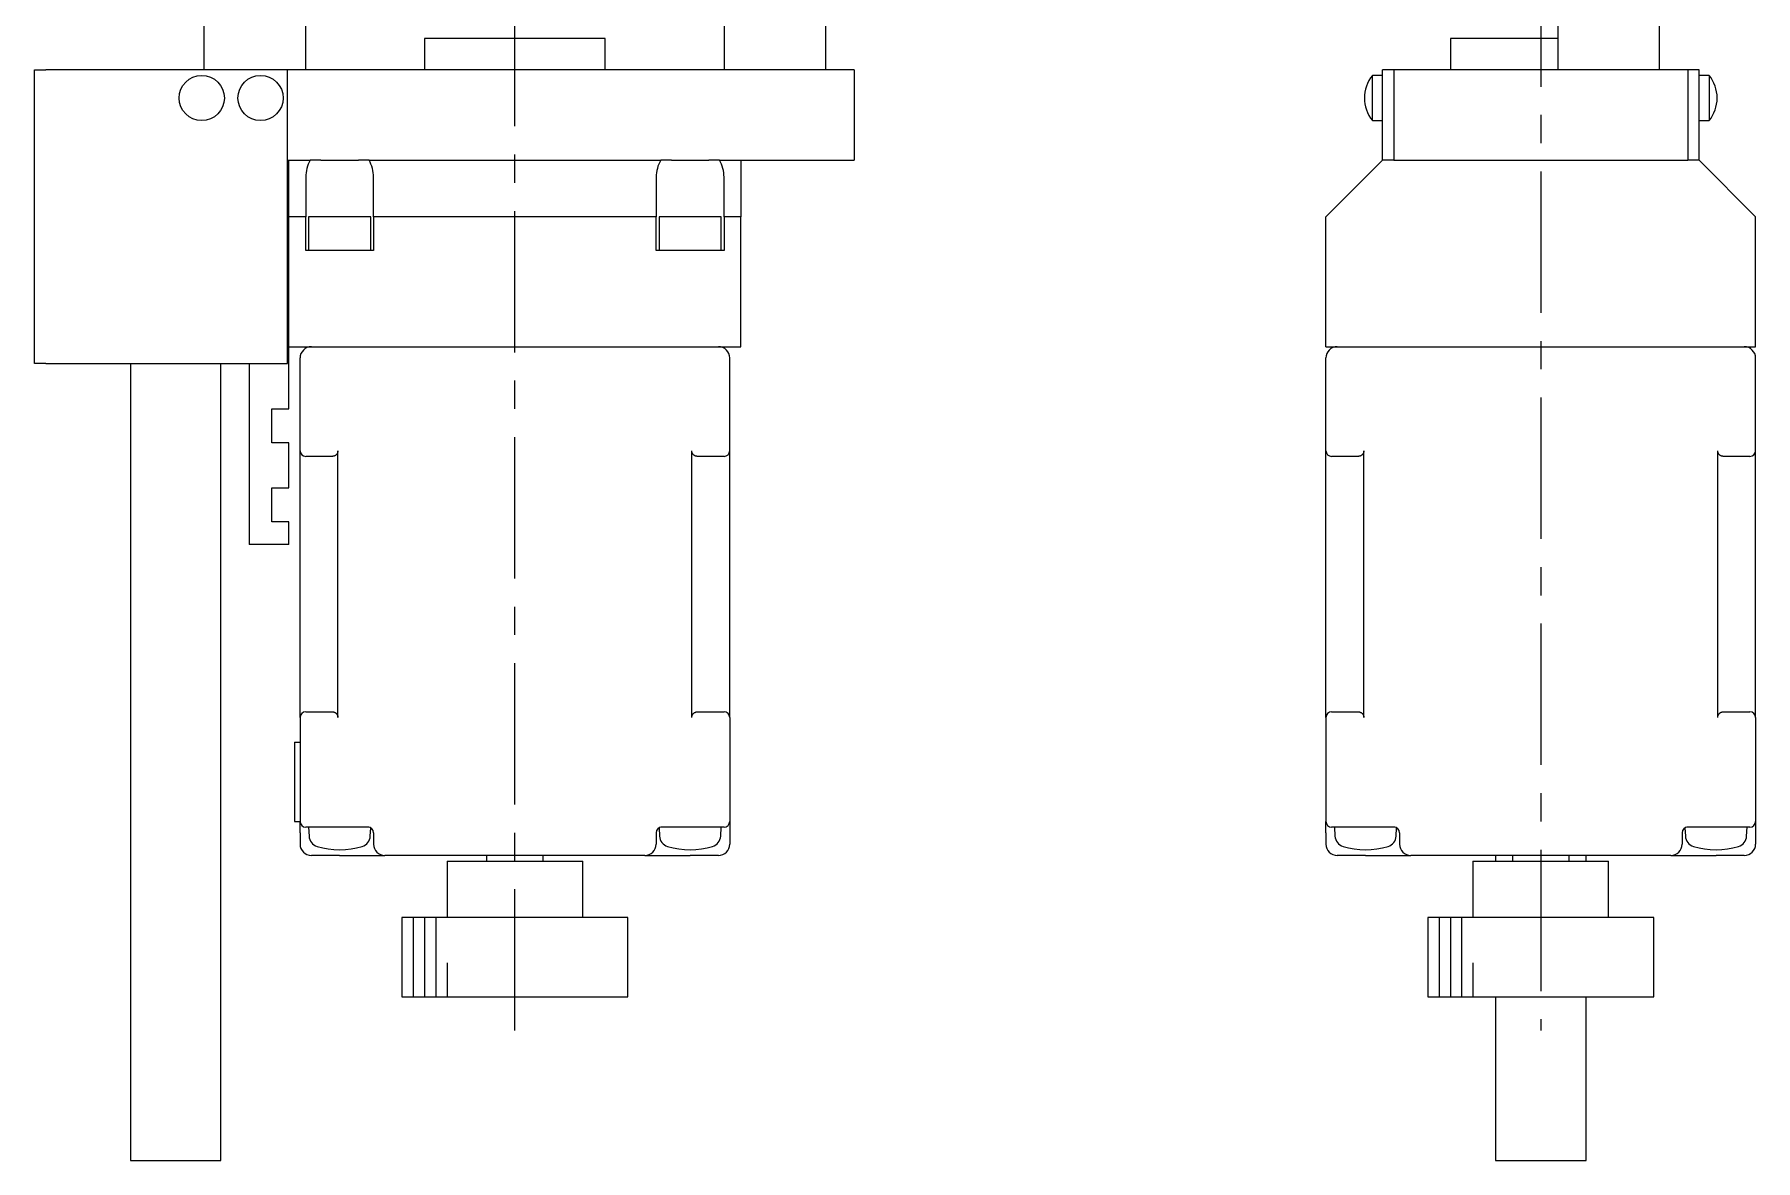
# Model space of a CAD drawing. Extents: x 118 to 837, y 27 to 540.
# Drawn here: x 318.7 to 471, y 240.2 to 339.8 of the extents above; entities that cross this region are included whole.
import ezdxf

# ---------------------------------------------------------------- set-up
doc = ezdxf.new("R2010")
doc.units = 0
doc.header["$LTSCALE"] = 10
doc.linetypes.add('CENTER', pattern=[2, 1.25, -0.25, 0.25, -0.25])
for name, color, linetype in [('1', 7, 'CONTINUOUS'), ('11', 7, 'CONTINUOUS'), ('2', 7, 'CONTINUOUS')]:
    doc.layers.add(name, color=color, linetype=linetype)

msp = doc.modelspace()

# ---------------------------------------------------------------- linework, layer by layer
at = {"layer": '1', "color": 7, "linetype": 'CONTINUOUS'}
for p, q in [((453.5, 361.199999), (453.5, 336.699999)), ((462.5, 336.699999), (462.5, 361.199999)), ((333.749999, 359.210728), (333.749999, 336.699999)), ((342.749999, 336.699999), (342.749999, 359.307323)), ((379.749999, 359.307323), (379.749999, 336.699999)), ((388.749999, 336.699999), (388.749999, 359.210728)), ((361.249999, 339.449999), (353.249999, 339.449999)), ((353.249999, 339.449999), (353.249999, 336.699999)), ((369.249999, 339.449999), (361.249999, 339.449999)), ((369.249999, 336.699999), (369.249999, 339.449999)), ((453.5, 339.449999), (444, 339.449999)), ((444, 339.449999), (444, 336.699999)), ((318.749999, 310.699999), (318.749999, 336.699999)), ((318.749999, 336.699999), (319.749999, 336.699999)), ((341.149999, 336.699999), (319.749999, 336.699999)), ((341.149999, 310.699999), (341.149999, 336.699999)), ((391.249999, 336.699999), (341.149999, 336.699999)), ((391.249999, 336.699999), (391.249999, 328.699999)), ((439, 336.699999), (438, 336.699999)), ((438, 328.699999), (438, 336.699999)), ((439, 336.699999), (439, 328.699999)), ((465, 336.699999), (439, 336.699999)), ((465, 336.699999), (465, 328.699999)), ((466, 336.699999), (465, 336.699999)), ((466, 328.699999), (466, 336.699999)), ((438, 336.199999), (437.102001, 336.199999)), ((437.102001, 332.200002), (437.102001, 336.199999)), ((466.897999, 336.199999), (466, 336.199999)), ((466.897999, 336.199999), (466.897999, 332.20011)), ((437.102001, 332.199999), (438, 332.199999)), ((466, 332.199999), (466.897999, 332.199999)), ((341.149999, 328.699999), (341.249999, 328.699999)), ((341.249999, 328.699999), (343.151923, 328.699999)), ((341.249999, 323.699999), (341.249999, 328.699999)), ((344.091687, 328.699999), (343.151923, 328.699999)), ((344.091687, 328.699999), (347.408311, 328.699999)), ((348.348075, 328.699999), (347.408311, 328.699999)), ((348.348075, 328.699999), (374.151923, 328.699999)), ((375.091687, 328.699999), (374.151923, 328.699999)), ((375.091687, 328.699999), (378.408311, 328.699999)), ((379.348075, 328.699999), (378.408311, 328.699999)), ((379.348075, 328.699999), (381.249999, 328.699999)), ((381.249999, 328.699999), (381.249999, 323.699999)), ((381.249999, 328.699999), (391.249999, 328.699999)), ((438, 328.699999), (433, 323.699999)), ((439, 328.699999), (438, 328.699999)), ((439, 328.699999), (465, 328.699999)), ((466, 328.699999), (465, 328.699999)), ((471, 323.699999), (466, 328.699999)), ((342.749999, 327.199999), (342.749999, 323.699999)), ((348.749999, 323.699999), (348.749999, 327.199999)), ((373.749999, 327.199999), (373.749999, 323.699999)), ((379.749999, 323.699999), (379.749999, 327.199999)), ((341.249999, 312.199999), (341.249999, 323.699999)), ((342.749999, 323.699999), (341.249999, 323.699999)), ((342.749999, 320.699999), (342.749999, 323.699999)), ((345.749999, 323.699999), (342.999999, 323.699999)), ((348.499999, 323.699999), (342.999999, 323.699999)), ((342.999999, 323.699999), (342.999999, 320.699999)), ((348.499999, 323.699999), (345.749999, 323.699999)), ((348.499999, 320.699999), (348.499999, 323.699999)), ((373.749999, 323.699999), (348.749999, 323.699999)), ((348.749999, 323.699999), (348.749999, 320.699999)), ((373.749999, 320.699999), (373.749999, 323.699999)), ((379.499999, 323.699999), (373.999999, 323.699999)), ((376.749999, 323.699999), (373.999999, 323.699999)), ((373.999999, 323.699999), (373.999999, 320.699999)), ((379.499999, 323.699999), (376.749999, 323.699999)), ((379.499999, 320.699999), (379.499999, 323.699999)), ((381.249999, 323.699999), (379.749999, 323.699999)), ((379.749999, 323.699999), (379.749999, 320.699999)), ((381.249999, 312.199999), (381.249999, 323.699999)), ((433, 312.199999), (433, 323.699999)), ((471, 312.199999), (471, 323.699999)), ((341.249999, 322.699999), (341.149999, 322.699999)), ((348.749999, 320.699999), (342.749999, 320.699999)), ((379.749999, 320.699999), (373.749999, 320.699999)), ((341.249999, 312.199999), (381.249999, 312.199999)), ((341.249999, 306.699999), (341.249999, 312.199999)), ((433, 312.199999), (471, 312.199999)), ((319.749999, 310.699999), (318.749999, 310.699999)), ((319.749999, 310.699999), (341.149999, 310.699999)), ((327.249999, 310.699999), (327.249999, 240.200001)), ((335.249999, 240.200001), (335.249999, 310.699999)), ((337.749999, 310.699999), (337.749999, 294.699999)), ((342.249999, 302.999999), (342.249999, 311.199999)), ((380.249999, 302.999999), (380.249999, 311.199999)), ((433, 302.999999), (433, 311.199999)), ((471, 302.999999), (471, 311.199999)), ((339.749999, 306.699999), (341.249999, 306.699999)), ((339.749999, 303.699999), (339.749999, 306.699999)), ((341.249999, 303.699999), (339.749999, 303.699999)), ((341.249999, 299.699999), (341.249999, 303.699999)), ((342.249999, 279.399999), (342.249999, 302.999999)), ((345.601767, 302.999999), (345.601164, 302.975465)), ((345.601767, 279.399999), (345.601767, 302.999999)), ((376.898231, 279.399999), (376.898231, 302.999999)), ((376.898834, 302.975465), (376.898231, 302.999999)), ((380.249999, 279.399999), (380.249999, 302.999999)), ((433, 279.399999), (433, 302.999999)), ((436.351768, 302.999999), (436.351165, 302.975465)), ((436.351768, 279.399999), (436.351768, 302.999999)), ((467.648232, 279.399999), (467.648232, 302.999999)), ((467.648835, 302.975465), (467.648232, 302.999999)), ((471, 279.399999), (471, 302.999999)), ((344.249999, 302.499999), (342.749999, 302.499999)), ((345.101767, 302.499999), (344.249999, 302.499999)), ((345.126301, 302.500601), (345.101767, 302.499999)), ((345.150775, 302.502407), (345.126301, 302.500601)), ((345.175132, 302.505411), (345.150775, 302.502407)), ((345.199312, 302.509606), (345.175132, 302.505411)), ((345.223257, 302.514983), (345.199312, 302.509606)), ((345.246909, 302.521529), (345.223257, 302.514983)), ((345.270212, 302.529227), (345.246909, 302.521529)), ((345.293108, 302.538059), (345.270212, 302.529227)), ((345.315544, 302.548004), (345.293108, 302.538059)), ((345.337465, 302.559038), (345.315544, 302.548004)), ((345.358818, 302.571135), (345.337465, 302.559038)), ((345.379552, 302.584264), (345.358818, 302.571135)), ((345.399616, 302.598395), (345.379552, 302.584264)), ((345.418963, 302.613494), (345.399616, 302.598395)), ((345.437546, 302.629523), (345.418963, 302.613494)), ((345.45532, 302.646446), (345.437546, 302.629523)), ((345.472242, 302.66422), (345.45532, 302.646446)), ((345.488272, 302.682802), (345.472242, 302.66422)), ((345.50337, 302.702149), (345.488272, 302.682802)), ((345.517501, 302.722214), (345.50337, 302.702149)), ((345.530631, 302.742948), (345.517501, 302.722214)), ((345.542727, 302.764301), (345.530631, 302.742948)), ((345.553761, 302.786221), (345.542727, 302.764301)), ((345.563706, 302.808657), (345.553761, 302.786221)), ((345.572539, 302.831554), (345.563706, 302.808657)), ((345.580237, 302.854857), (345.572539, 302.831554)), ((345.586782, 302.878509), (345.580237, 302.854857)), ((345.592159, 302.902454), (345.586782, 302.878509)), ((345.596355, 302.926634), (345.592159, 302.902454)), ((345.599359, 302.95099), (345.596355, 302.926634)), ((345.601164, 302.975465), (345.599359, 302.95099)), ((376.900639, 302.95099), (376.898834, 302.975465)), ((376.903643, 302.926634), (376.900639, 302.95099)), ((376.907839, 302.902454), (376.903643, 302.926634)), ((376.913216, 302.878509), (376.907839, 302.902454)), ((376.919761, 302.854857), (376.913216, 302.878509)), ((376.927459, 302.831554), (376.919761, 302.854857)), ((376.936291, 302.808657), (376.927459, 302.831554)), ((376.946237, 302.786221), (376.936291, 302.808657)), ((376.957271, 302.764301), (376.946237, 302.786221)), ((376.969367, 302.742948), (376.957271, 302.764301)), ((376.982496, 302.722214), (376.969367, 302.742948)), ((376.996627, 302.702149), (376.982496, 302.722214)), ((377.011726, 302.682802), (376.996627, 302.702149)), ((377.027756, 302.66422), (377.011726, 302.682802)), ((377.044678, 302.646446), (377.027756, 302.66422)), ((377.062452, 302.629523), (377.044678, 302.646446)), ((377.081035, 302.613494), (377.062452, 302.629523)), ((377.100382, 302.598395), (377.081035, 302.613494)), ((377.120446, 302.584264), (377.100382, 302.598395)), ((377.14118, 302.571135), (377.120446, 302.584264)), ((377.162533, 302.559038), (377.14118, 302.571135)), ((377.184454, 302.548004), (377.162533, 302.559038)), ((377.20689, 302.538059), (377.184454, 302.548004)), ((377.229786, 302.529227), (377.20689, 302.538059)), ((377.253089, 302.521529), (377.229786, 302.529227)), ((377.276741, 302.514983), (377.253089, 302.521529)), ((377.300686, 302.509606), (377.276741, 302.514983)), ((377.324866, 302.505411), (377.300686, 302.509606)), ((377.349223, 302.502407), (377.324866, 302.505411)), ((377.373697, 302.500601), (377.349223, 302.502407)), ((377.398231, 302.499999), (377.373697, 302.500601)), ((378.249999, 302.499999), (377.398231, 302.499999)), ((379.749999, 302.499999), (378.249999, 302.499999)), ((435, 302.499999), (433.5, 302.499999)), ((435.851768, 302.499999), (435, 302.499999)), ((435.876302, 302.500601), (435.851768, 302.499999)), ((435.900776, 302.502407), (435.876302, 302.500601)), ((435.925133, 302.505411), (435.900776, 302.502407)), ((435.949313, 302.509606), (435.925133, 302.505411)), ((435.973258, 302.514983), (435.949313, 302.509606)), ((435.99691, 302.521529), (435.973258, 302.514983)), ((436.020213, 302.529227), (435.99691, 302.521529)), ((436.043109, 302.538059), (436.020213, 302.529227)), ((436.065545, 302.548004), (436.043109, 302.538059)), ((436.087466, 302.559038), (436.065545, 302.548004)), ((436.108819, 302.571135), (436.087466, 302.559038)), ((436.129553, 302.584264), (436.108819, 302.571135)), ((436.149617, 302.598395), (436.129553, 302.584264)), ((436.168964, 302.613494), (436.149617, 302.598395)), ((436.187547, 302.629523), (436.168964, 302.613494)), ((436.205321, 302.646446), (436.187547, 302.629523)), ((436.222243, 302.66422), (436.205321, 302.646446)), ((436.238273, 302.682802), (436.222243, 302.66422)), ((436.253371, 302.702149), (436.238273, 302.682802)), ((436.267503, 302.722214), (436.253371, 302.702149)), ((436.280632, 302.742948), (436.267503, 302.722214)), ((436.292728, 302.764301), (436.280632, 302.742948)), ((436.303762, 302.786221), (436.292728, 302.764301)), ((436.313707, 302.808657), (436.303762, 302.786221)), ((436.32254, 302.831554), (436.313707, 302.808657)), ((436.330238, 302.854857), (436.32254, 302.831554)), ((436.336783, 302.878509), (436.330238, 302.854857)), ((436.34216, 302.902454), (436.336783, 302.878509)), ((436.346356, 302.926634), (436.34216, 302.902454)), ((436.34936, 302.95099), (436.346356, 302.926634)), ((436.351165, 302.975465), (436.34936, 302.95099)), ((467.65064, 302.95099), (467.648835, 302.975465)), ((467.653644, 302.926634), (467.65064, 302.95099)), ((467.65784, 302.902454), (467.653644, 302.926634)), ((467.663217, 302.878509), (467.65784, 302.902454)), ((467.669762, 302.854857), (467.663217, 302.878509)), ((467.67746, 302.831554), (467.669762, 302.854857)), ((467.686293, 302.808657), (467.67746, 302.831554)), ((467.696238, 302.786221), (467.686293, 302.808657)), ((467.707272, 302.764301), (467.696238, 302.786221)), ((467.719368, 302.742948), (467.707272, 302.764301)), ((467.732497, 302.722214), (467.719368, 302.742948)), ((467.746629, 302.702149), (467.732497, 302.722214)), ((467.761727, 302.682802), (467.746629, 302.702149)), ((467.777757, 302.66422), (467.761727, 302.682802)), ((467.794679, 302.646446), (467.777757, 302.66422)), ((467.812453, 302.629523), (467.794679, 302.646446)), ((467.831036, 302.613494), (467.812453, 302.629523)), ((467.850383, 302.598395), (467.831036, 302.613494)), ((467.870447, 302.584264), (467.850383, 302.598395)), ((467.891181, 302.571135), (467.870447, 302.584264)), ((467.912534, 302.559038), (467.891181, 302.571135)), ((467.934455, 302.548004), (467.912534, 302.559038)), ((467.956891, 302.538059), (467.934455, 302.548004)), ((467.979787, 302.529227), (467.956891, 302.538059)), ((468.00309, 302.521529), (467.979787, 302.529227)), ((468.026742, 302.514983), (468.00309, 302.521529)), ((468.050687, 302.509606), (468.026742, 302.514983)), ((468.074867, 302.505411), (468.050687, 302.509606)), ((468.099224, 302.502407), (468.074867, 302.505411)), ((468.123698, 302.500601), (468.099224, 302.502407)), ((468.148232, 302.499999), (468.123698, 302.500601)), ((469, 302.499999), (468.148232, 302.499999)), ((470.5, 302.499999), (469, 302.499999)), ((339.749999, 299.699999), (341.249999, 299.699999)), ((339.749999, 296.699999), (339.749999, 299.699999)), ((341.249999, 296.699999), (339.749999, 296.699999)), ((341.249999, 294.699999), (341.249999, 296.699999)), ((341.249999, 294.699999), (337.749999, 294.699999)), ((342.249999, 279.399999), (342.249999, 270.199999)), ((342.749999, 279.899999), (344.249999, 279.899999)), ((344.249999, 279.899999), (345.101767, 279.899999)), ((345.101767, 279.899999), (345.126301, 279.899397)), ((345.126301, 279.899397), (345.150775, 279.897591)), ((345.150775, 279.897591), (345.175132, 279.894587)), ((345.175132, 279.894587), (345.199312, 279.890392)), ((345.199312, 279.890392), (345.223257, 279.885015)), ((345.223257, 279.885015), (345.246909, 279.878469)), ((345.246909, 279.878469), (345.270212, 279.870771)), ((345.270212, 279.870771), (345.293108, 279.861939)), ((345.293108, 279.861939), (345.315544, 279.851994)), ((345.315544, 279.851994), (345.337465, 279.84096)), ((345.337465, 279.84096), (345.358818, 279.828863)), ((345.358818, 279.828863), (345.379552, 279.815734)), ((345.379552, 279.815734), (345.399616, 279.801603)), ((345.399616, 279.801603), (345.418963, 279.786504)), ((345.418963, 279.786504), (345.437546, 279.770475)), ((345.437546, 279.770475), (345.45532, 279.753552)), ((345.45532, 279.753552), (345.472242, 279.735778)), ((345.472242, 279.735778), (345.488272, 279.717196)), ((345.488272, 279.717196), (345.50337, 279.697849)), ((345.50337, 279.697849), (345.517501, 279.677784)), ((345.517501, 279.677784), (345.530631, 279.65705)), ((345.530631, 279.65705), (345.542727, 279.635697)), ((345.542727, 279.635697), (345.553761, 279.613777)), ((345.553761, 279.613777), (345.563706, 279.591341)), ((345.563706, 279.591341), (345.572539, 279.568444)), ((345.572539, 279.568444), (345.580237, 279.545141)), ((345.580237, 279.545141), (345.586782, 279.521489)), ((345.586782, 279.521489), (345.592159, 279.497544)), ((345.592159, 279.497544), (345.596355, 279.473364)), ((345.596355, 279.473364), (345.599359, 279.449008)), ((345.599359, 279.449008), (345.601164, 279.424533)), ((345.601164, 279.424533), (345.601767, 279.399999)), ((376.898231, 279.399999), (376.898834, 279.424533)), ((376.898834, 279.424533), (376.900639, 279.449008)), ((376.900639, 279.449008), (376.903643, 279.473364)), ((376.903643, 279.473364), (376.907839, 279.497544)), ((376.907839, 279.497544), (376.913216, 279.521489)), ((376.913216, 279.521489), (376.919761, 279.545141)), ((376.919761, 279.545141), (376.927459, 279.568444)), ((376.927459, 279.568444), (376.936291, 279.591341)), ((376.936291, 279.591341), (376.946237, 279.613777)), ((376.946237, 279.613777), (376.957271, 279.635697)), ((376.957271, 279.635697), (376.969367, 279.65705)), ((376.969367, 279.65705), (376.982496, 279.677784)), ((376.982496, 279.677784), (376.996627, 279.697849)), ((376.996627, 279.697849), (377.011726, 279.717196)), ((377.011726, 279.717196), (377.027756, 279.735778)), ((377.027756, 279.735778), (377.044678, 279.753552)), ((377.044678, 279.753552), (377.062452, 279.770475)), ((377.062452, 279.770475), (377.081035, 279.786504)), ((377.081035, 279.786504), (377.100382, 279.801603)), ((377.100382, 279.801603), (377.120446, 279.815734)), ((377.120446, 279.815734), (377.14118, 279.828863)), ((377.14118, 279.828863), (377.162533, 279.84096)), ((377.162533, 279.84096), (377.184454, 279.851994)), ((377.184454, 279.851994), (377.20689, 279.861939)), ((377.20689, 279.861939), (377.229786, 279.870771)), ((377.229786, 279.870771), (377.253089, 279.878469)), ((377.253089, 279.878469), (377.276741, 279.885015)), ((377.276741, 279.885015), (377.300686, 279.890392)), ((377.300686, 279.890392), (377.324866, 279.894587)), ((377.324866, 279.894587), (377.349223, 279.897591)), ((377.349223, 279.897591), (377.373697, 279.899397)), ((377.373697, 279.899397), (377.398231, 279.899999)), ((377.398231, 279.899999), (378.249999, 279.899999)), ((378.249999, 279.899999), (379.749999, 279.899999)), ((380.249999, 279.399999), (380.249999, 270.199999)), ((433, 279.399999), (433, 270.199999)), ((433.5, 279.899999), (435, 279.899999)), ((435, 279.899999), (435.851768, 279.899999)), ((435.851768, 279.899999), (435.876302, 279.899397)), ((435.876302, 279.899397), (435.900776, 279.897591)), ((435.900776, 279.897591), (435.925133, 279.894587)), ((435.925133, 279.894587), (435.949313, 279.890392)), ((435.949313, 279.890392), (435.973258, 279.885015)), ((435.973258, 279.885015), (435.99691, 279.878469)), ((435.99691, 279.878469), (436.020213, 279.870771)), ((436.020213, 279.870771), (436.043109, 279.861939)), ((436.043109, 279.861939), (436.065545, 279.851994)), ((436.065545, 279.851994), (436.087466, 279.84096)), ((436.087466, 279.84096), (436.108819, 279.828863)), ((436.108819, 279.828863), (436.129553, 279.815734)), ((436.129553, 279.815734), (436.149617, 279.801603)), ((436.149617, 279.801603), (436.168964, 279.786504)), ((436.168964, 279.786504), (436.187547, 279.770475)), ((436.187547, 279.770475), (436.205321, 279.753552)), ((436.205321, 279.753552), (436.222243, 279.735778)), ((436.222243, 279.735778), (436.238273, 279.717196)), ((436.238273, 279.717196), (436.253371, 279.697849)), ((436.253371, 279.697849), (436.267503, 279.677784)), ((436.267503, 279.677784), (436.280632, 279.65705)), ((436.280632, 279.65705), (436.292728, 279.635697)), ((436.292728, 279.635697), (436.303762, 279.613777)), ((436.303762, 279.613777), (436.313707, 279.591341)), ((436.313707, 279.591341), (436.32254, 279.568444)), ((436.32254, 279.568444), (436.330238, 279.545141)), ((436.330238, 279.545141), (436.336783, 279.521489)), ((436.336783, 279.521489), (436.34216, 279.497544)), ((436.34216, 279.497544), (436.346356, 279.473364)), ((436.346356, 279.473364), (436.34936, 279.449008)), ((436.34936, 279.449008), (436.351165, 279.424533)), ((436.351165, 279.424533), (436.351768, 279.399999)), ((467.648232, 279.399999), (467.648835, 279.424533)), ((467.648835, 279.424533), (467.65064, 279.449008)), ((467.65064, 279.449008), (467.653644, 279.473364)), ((467.653644, 279.473364), (467.65784, 279.497544)), ((467.65784, 279.497544), (467.663217, 279.521489)), ((467.663217, 279.521489), (467.669762, 279.545141)), ((467.669762, 279.545141), (467.67746, 279.568444)), ((467.67746, 279.568444), (467.686293, 279.591341)), ((467.686293, 279.591341), (467.696238, 279.613777)), ((467.696238, 279.613777), (467.707272, 279.635697)), ((467.707272, 279.635697), (467.719368, 279.65705)), ((467.719368, 279.65705), (467.732497, 279.677784)), ((467.732497, 279.677784), (467.746629, 279.697849)), ((467.746629, 279.697849), (467.761727, 279.717196)), ((467.761727, 279.717196), (467.777757, 279.735778)), ((467.777757, 279.735778), (467.794679, 279.753552)), ((467.794679, 279.753552), (467.812453, 279.770475)), ((467.812453, 279.770475), (467.831036, 279.786504)), ((467.831036, 279.786504), (467.850383, 279.801603)), ((467.850383, 279.801603), (467.870447, 279.815734)), ((467.870447, 279.815734), (467.891181, 279.828863)), ((467.891181, 279.828863), (467.912534, 279.84096)), ((467.912534, 279.84096), (467.934455, 279.851994)), ((467.934455, 279.851994), (467.956891, 279.861939)), ((467.956891, 279.861939), (467.979787, 279.870771)), ((467.979787, 279.870771), (468.00309, 279.878469)), ((468.00309, 279.878469), (468.026742, 279.885015)), ((468.026742, 279.885015), (468.050687, 279.890392)), ((468.050687, 279.890392), (468.074867, 279.894587)), ((468.074867, 279.894587), (468.099224, 279.897591)), ((468.099224, 279.897591), (468.123698, 279.899397)), ((468.123698, 279.899397), (468.148232, 279.899999)), ((468.148232, 279.899999), (469, 279.899999)), ((469, 279.899999), (470.5, 279.899999)), ((471, 279.399999), (471, 270.199999)), ((341.749999, 277.199999), (342.249999, 277.199999)), ((341.749999, 277.199999), (341.749999, 270.199999)), ((341.749999, 270.199999), (342.249999, 270.199999)), ((342.249999, 269.199999), (342.249999, 270.199999)), ((344.249999, 269.699999), (342.749999, 269.699999)), ((342.999999, 269.699999), (343.04212, 268.896276)), ((348.335785, 269.699999), (344.249999, 269.699999)), ((348.457878, 268.896276), (348.496591, 269.634962)), ((374.003407, 269.634962), (374.04212, 268.896276)), ((378.249999, 269.699999), (374.164213, 269.699999)), ((379.749999, 269.699999), (378.249999, 269.699999)), ((379.457878, 268.896276), (379.499999, 269.699999)), ((380.249999, 270.199999), (380.249999, 269.199999)), ((433, 269.199999), (433, 270.199999)), ((435, 269.699999), (433.5, 269.699999)), ((433.75, 269.699999), (433.792121, 268.896276)), ((439.085786, 269.699999), (435, 269.699999)), ((439.207879, 268.896276), (439.246592, 269.634962)), ((464.753408, 269.634962), (464.792121, 268.896276)), ((469, 269.699999), (464.914214, 269.699999)), ((470.5, 269.699999), (469, 269.699999)), ((470.207879, 268.896276), (470.25, 269.699999)), ((471, 270.199999), (471, 269.199999)), ((342.249999, 269.199999), (342.249999, 268.199999)), ((348.749999, 269.199999), (348.749999, 268.199999)), ((373.749999, 269.199999), (373.749999, 268.199999)), ((380.249999, 269.199999), (380.249999, 268.199999)), ((433, 269.199999), (433, 268.199999)), ((439.5, 269.199999), (439.5, 268.199999)), ((464.5, 269.199999), (464.5, 268.199999)), ((471, 269.199999), (471, 268.199999)), ((345.749999, 267.199999), (343.249999, 267.199999)), ((345.749999, 267.199999), (349.749999, 267.199999)), ((372.749999, 267.199999), (349.749999, 267.199999)), ((355.249999, 266.699999), (367.249999, 266.699999)), ((355.249999, 266.699999), (355.249999, 261.699999)), ((358.749999, 267.199999), (358.749999, 266.699999)), ((363.749999, 266.699999), (363.749999, 267.199999)), ((367.249999, 261.699999), (367.249999, 266.699999)), ((372.749999, 267.199999), (376.749999, 267.199999)), ((379.249999, 267.199999), (376.749999, 267.199999)), ((436.5, 267.199999), (434, 267.199999)), ((436.5, 267.199999), (440.5, 267.199999)), ((463.5, 267.199999), (440.5, 267.199999)), ((446, 266.699999), (458, 266.699999)), ((446, 266.699999), (446, 261.699999)), ((448, 267.199999), (448, 266.699999)), ((449.5, 267.199999), (449.5, 266.699999)), ((454.5, 266.699999), (454.5, 267.199999)), ((456, 266.699999), (456, 267.199999)), ((458, 261.699999), (458, 266.699999)), ((463.5, 267.199999), (467.5, 267.199999)), ((470, 267.199999), (467.5, 267.199999)), ((371.249999, 261.699999), (351.249999, 261.699999)), ((351.249999, 261.699999), (351.249999, 254.699999)), ((371.249999, 254.699999), (371.249999, 261.699999)), ((462, 261.699999), (442, 261.699999)), ((442, 261.699999), (442, 254.699999)), ((462, 254.699999), (462, 261.699999)), ((351.249999, 254.699999), (371.249999, 254.699999)), ((442, 254.699999), (462, 254.699999)), ((448, 254.699999), (448, 240.200001)), ((456, 240.200001), (456, 254.699999)), ((327.249999, 240.200001), (335.249999, 240.200001)), ((448, 240.200001), (452, 240.200001)), ((452, 240.200001), (456, 240.200001))]:
    msp.add_line(p, q, dxfattribs=at)
for centre in [(333.549999, 334.199999), (338.749999, 334.199999)]:
    msp.add_circle(centre, 2, dxfattribs=at)
for centre, radius, start, end in [((439.6, 334.199999), 3.2, 141.317813, 218.682187), ((464.4, 334.199999), 3.2, 0, 38.682187), ((464.4, 334.199999), 3.2, 321.317813, 0), ((345.749999, 327.199999), 3, 150, 180), ((345.749999, 327.199999), 3, 0, 30), ((376.749999, 327.199999), 3, 150, 180), ((376.749999, 327.199999), 3, 0, 30), ((343.249999, 311.199999), 1, 90, 180), ((379.249999, 311.199999), 1, 0, 90), ((434, 311.199999), 1, 90, 180), ((470, 311.199999), 1, 0, 90), ((342.749999, 302.999999), 0.5, 180, 270), ((379.749999, 302.999999), 0.5, 270, 0), ((433.5, 302.999999), 0.5, 180, 270), ((470.5, 302.999999), 0.5, 270, 0), ((342.749999, 279.399999), 0.5, 90, 180), ((379.749999, 279.399999), 0.5, 0, 90), ((433.5, 279.399999), 0.5, 90, 180), ((470.5, 279.399999), 0.5, 0, 90), ((342.749999, 270.199999), 0.5, 180, 270), ((348.249999, 269.199999), 0.5, 0, 90), ((374.249999, 269.199999), 0.5, 90, 180), ((379.749999, 270.199999), 0.5, 270, 0), ((433.5, 270.199999), 0.5, 180, 270), ((439, 269.199999), 0.5, 0, 90), ((465, 269.199999), 0.5, 90, 180), ((470.5, 270.199999), 0.5, 270, 0), ((343.249999, 268.199999), 1, 180, 270), ((344.04075, 268.948611), 1, 182.999972, 253.448664), ((345.749999, 274.699999), 7, 253.448632, 286.551368), ((347.459248, 268.948611), 1, 286.551336, 357.000028), ((349.749999, 268.199999), 1, 180, 270), ((372.749999, 268.199999), 1, 270, 0), ((375.04075, 268.948611), 1, 182.999972, 253.448664), ((376.749999, 274.699999), 7, 253.448632, 286.551368), ((378.459248, 268.948611), 1, 286.551336, 357.000028), ((379.249999, 268.199999), 1, 270, 0), ((434, 268.199999), 1, 180, 270), ((434.790751, 268.948611), 1, 182.999972, 253.448664), ((436.5, 274.699999), 7, 253.448632, 286.551368), ((438.209249, 268.948611), 1, 286.551336, 357.000028), ((440.5, 268.199999), 1, 180, 270), ((463.5, 268.199999), 1, 270, 0), ((465.790751, 268.948611), 1, 182.999972, 253.448664), ((467.5, 274.699999), 7, 253.448632, 286.551368), ((469.209249, 268.948611), 1, 286.551336, 357.000028), ((470, 268.199999), 1, 270, 0)]:
    msp.add_arc(centre, radius, start, end, dxfattribs=at)
at = {"layer": '11', "color": 4, "linetype": 'CENTER'}
for p, q in [((361.249999, 251.699999), (361.249999, 447.699999)), ((452, 447.699999), (452, 251.699999))]:
    msp.add_line(p, q, dxfattribs=at)
at = {"layer": '2', "color": 4, "linetype": 'CONTINUOUS'}
for p, q in [((352.249999, 261.699999), (352.249999, 254.699999)), ((353.249999, 261.699999), (353.249999, 254.699999)), ((354.249999, 261.699999), (354.249999, 254.699999)), ((443, 261.699999), (443, 254.699999)), ((444, 261.699999), (444, 254.699999)), ((445, 261.699999), (445, 254.699999)), ((355.249999, 257.699999), (355.249999, 254.699999)), ((446, 257.699999), (446, 254.699999))]:
    msp.add_line(p, q, dxfattribs=at)

doc.saveas('drawing.dxf')
